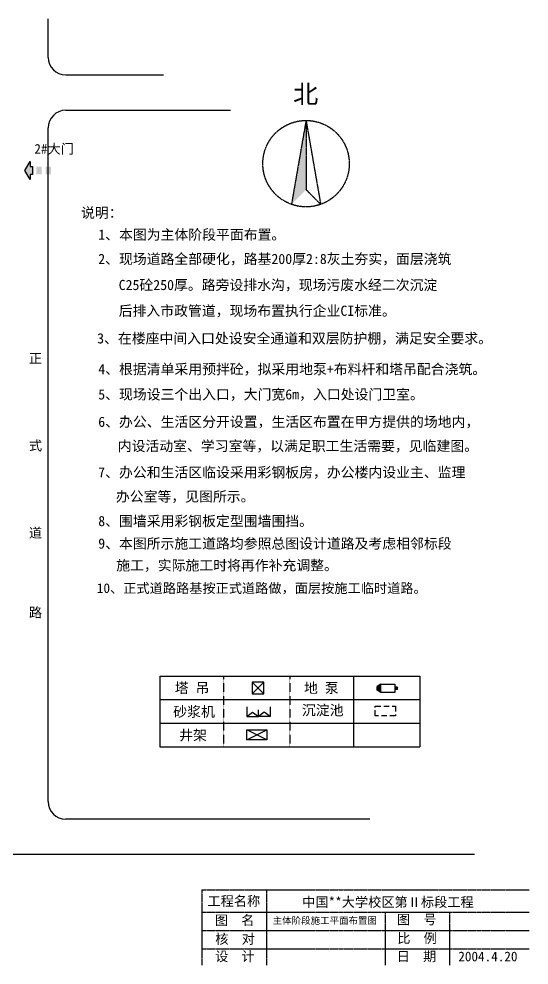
# Model space of a CAD drawing. Extents: x -583905 to 1065231, y 80891 to 497838.
# Drawn here: x 43294 to 130082, y 333181 to 494000 of the extents above; entities that cross this region are included whole.
import ezdxf

# ---------------------------------------------------------------- set-up
doc = ezdxf.new("R2010")
doc.units = 0
for name, pattern in [('CENTER', [50.8, 31.75, -6.35, 6.35, -6.35]), ('DASHED', [19.05, 12.7, -6.35]), ('DASHED2', [9.525, 6.35, -3.175])]:
    doc.linetypes.add(name, pattern=pattern)
doc.layers.get('0').update_dxf_attribs({"linetype": 'CONTINUOUS'})
for name, color, linetype in [('LUNKUO', 6, 'CONTINUOUS'), ('周边', 7, 'CONTINUOUS'), ('围墙', 7, 'CONTINUOUS'), ('堆场', 7, 'DASHED'), ('塔吊机械', 1, 'CONTINUOUS'), ('拟建', 7, 'CONTINUOUS'), ('机械', 1, 'CONTINUOUS'), ('柱', 1, 'CONTINUOUS'), ('标注', 7, 'CONTINUOUS'), ('道路', 8, 'CONTINUOUS')]:
    doc.layers.add(name, color=color, linetype=linetype)
doc.styles.add('文字', font='SimSun.ttf')

# ---------------------------------------------------------------- blocks, each defined once
blk = doc.blocks.new('A$C3C6C44F6')
at = {"layer": '周边'}
h = blk.add_hatch(color=256, dxfattribs=at)
h.paths.add_polyline_path([(1986, 828), (786, 828), (786, 0), (1986, 0)])
h.paths.add_polyline_path([(786, 2266), (786, 1438), (1986, 1438), (1986, 2266)])
h.paths.add_polyline_path([(1986, 2844), (1986, 3244), (2771, 3244), (1386, 4044), (0, 3244), (786, 3244), (786, 2844)])
at = {"layer": '周边', "linetype": 'CONTINUOUS'}
blk.add_lwpolyline([(1986, 3244), (1986, 2844), (786, 2844), (786, 3244), (0, 3244), (1386, 4044), (2771, 3244), (1986, 3244)], dxfattribs=at)
blk = doc.blocks.new('A$C466C0C2C')
at = {"layer": '机械'}
for p, q in [((0, 619), (250, 619)), ((0, 520), (250, 520)), ((83, 619), (83, 520)), ((100, 724), (422, 724)), ((100, 415), (422, 415)), ((250, 619), (250, 520)), ((422, 1139), (2397, 1139)), ((422, 0), (422, 1139)), ((2397, 0), (422, 0)), ((2397, 1139), (2937, 827)), ((2397, 1139), (2397, 0)), ((2397, 1139), (2397, 0)), ((2397, 0), (2937, 312)), ((2515, 1071), (2515, 68)), ((2617, 1012), (2617, 127)), ((2726, 949), (2726, 190)), ((2836, 885), (2836, 253)), ((2937, 827), (2937, 312))]:
    blk.add_line(p, q, dxfattribs=at)
for centre, start, end in [((100, 624), 90, 180), ((100, 515), 180, 270)]:
    blk.add_arc(centre, 100, start, end, dxfattribs=at)
blk = doc.blocks.new('A$C09D66538')
at = {"layer": '柱', "xscale": 1.5, "yscale": 1.5, "zscale": 1.5}
blk.add_blockref('A$C466C0C2C', (0, 0), dxfattribs=at)
blk = doc.blocks.new('A$C163C7220')
at = {"layer": 'LUNKUO', "ltscale": 2, "rotation": 359.999990026076}
blk.add_blockref('A$C09D66538', (0, 0), dxfattribs=at)

msp = doc.modelspace()

# ---------------------------------------------------------------- hatches: boundary and pattern name
at = {"linetype": 'CENTER'}
msp.add_hatch(color=256, dxfattribs=at).paths.add_polyline_path([(92140.2, 476745.8), (89656.9, 462483.2), (92140.2, 464989.6)])

# ---------------------------------------------------------------- linework, layer by layer
for p, q in [((92140.2, 476745.8), (89656.9, 462483.2)), ((92140.2, 476745.8), (92140.2, 464989.6)), ((92140.2, 476745.8), (94623.5, 462483.2)), ((94623.5, 462483.2), (92140.2, 464989.6)), ((74428, 345960.5), (130082.2, 345960.5)), ((74428, 345960.5), (74428, 333181.2)), ((85405, 345960.5), (85405, 333181.2)), ((74428, 342149.8), (130082.2, 342149.8)), ((105590.5, 342149.8), (105590.5, 333181.2)), ((116542.8, 342149.8), (116542.8, 333181.2)), ((74428, 339051.4), (130082.2, 339051.4)), ((74428, 335915.5), (130082.2, 335915.5))]:
    msp.add_line(p, q, dxfattribs=at)
msp.add_circle((92140.2, 469398.3), 7347.5, dxfattribs=at)
at = {"layer": '周边'}
for p, q in [((67285.7, 382301.4), (67285.7, 370301.4)), ((67285.7, 382301.4), (89389.4, 382301.4)), ((89389.4, 382301.4), (111493.1, 382301.4)), ((100226.6, 382301.4), (100226.6, 370301.4)), ((111493.1, 382301.4), (111493.1, 370301.4)), ((67285.7, 378301.4), (89389.4, 378301.4)), ((67285.7, 378301.4), (89389.4, 378301.4)), ((89389.4, 378301.4), (111493.1, 378301.4)), ((89389.4, 378301.4), (111493.1, 378301.4)), ((67285.7, 374301.4), (89389.4, 374301.4)), ((89389.4, 374301.4), (111493.1, 374301.4)), ((67285.7, 370301.4), (111493.1, 370301.4))]:
    msp.add_line(p, q, dxfattribs=at)
at = {"layer": '围墙', "color": 4, "linetype": 'DASHED2', "ltscale": 150}
msp.add_lwpolyline([(103924.9, 377210.7), (107337.7, 377210.7), (107337.7, 375530.4), (103924.9, 375530.4)], close=True, dxfattribs=at)
at = {"layer": '堆场'}
for p, q in [((78122.9, 382301.4), (78122.9, 370301.4)), ((89389.4, 382301.4), (89389.4, 370301.4))]:
    msp.add_line(p, q, dxfattribs=at)
at = {"layer": '塔吊机械'}
for p, q in [((82966.1, 379282.5), (84966.1, 381282.5)), ((84966.1, 379282.5), (82966.1, 381282.5))]:
    msp.add_line(p, q, dxfattribs=at)
at = {"layer": '塔吊机械', "ltscale": 100}
for p, q in [((82041.5, 377087.9), (82041.5, 375420.7)), ((84037.5, 375420.7), (84037.5, 376579.9)), ((86033.5, 377087.9), (86033.5, 375420.7)), ((82041.5, 375420.7), (83039.5, 376140.7)), ((82041.5, 375420.7), (84037.5, 375420.7)), ((83039.5, 376140.7), (84037.5, 375420.7)), ((85035.5, 376140.7), (84037.5, 375420.7)), ((86033.5, 375420.7), (84037.5, 375420.7)), ((86033.5, 375420.7), (85035.5, 376140.7))]:
    msp.add_line(p, q, dxfattribs=at)
at = {"layer": '塔吊机械', "color": 6, "ltscale": 100}
for p, q in [((82076.3, 371460.5), (85489.2, 373140.9)), ((85489.2, 371460.5), (82076.3, 373140.9))]:
    msp.add_line(p, q, dxfattribs=at)
at = {"layer": '塔吊机械'}
msp.add_lwpolyline([(82966.1, 381282.5), (82966.1, 379282.5), (84966.1, 379282.5), (84966.1, 381282.5)], close=True, dxfattribs=at)
at = {"layer": '塔吊机械', "color": 6}
msp.add_lwpolyline([(85489.2, 371460.5), (82076.3, 371460.5), (82076.3, 373140.9), (85489.2, 373140.9)], close=True, dxfattribs=at)
at = {"layer": '道路'}
for p, q in [((48280.4, 487470.7), (48280.4, 494000.2)), ((51280.4, 484470.7), (67871.1, 484470.7)), ((51280.4, 478470.7), (79279.4, 478470.7)), ((48280.4, 360957.7), (48280.4, 475470.7)), ((102986.8, 357957.7), (51280.4, 357957.7)), ((120803.7, 351957.7), (-102765.8, 351957.7))]:
    msp.add_line(p, q, dxfattribs=at)
for centre, start, end in [((51280.4, 487470.7), 180, 270), ((51280.4, 475470.7), 90, 180), ((51280.4, 360957.7), 180, 270)]:
    msp.add_arc(centre, 3000, start, end, dxfattribs=at)

# ---------------------------------------------------------------- block references
at = {"layer": '堆场', "ltscale": 2, "xscale": 1.099999999976735, "yscale": 1.100000000093132, "zscale": 1.1, "rotation": 89.99998949761392}
msp.add_blockref('A$C3C6C44F6', (48754.7, 466707), dxfattribs=at)
at = {"layer": '拟建', "xscale": 0.800000011920929, "yscale": 0.800000011920929, "zscale": 0.8, "rotation": 180}
msp.add_blockref('A$C163C7220', (107741, 380905.4), dxfattribs=at)

# ---------------------------------------------------------------- texts
at = {"linetype": 'CENTER', "style": '文字'}
for s, height, p in [('北', 3134.4, (89942.6, 479645)), ('2#大门', 1645.59, (45921.1, 471094.5)), ('正', 1645.6, (44999.3, 435485.1)), ('式', 1645.6, (44999.3, 420656.2)), ('道', 1645.6, (44999.3, 405827.3)), ('10、正式道路路基按正式道路做，面层按施工临时道路。', 1645.586, (56557.8, 396423.2)), ('路', 1645.6, (44999.3, 392287.9)), ('工程名称', 1645.59, (75370.8, 343253.4)), ('中国**大学校区第Ⅱ标段工程', 1645.586, (91481.4, 343075.1)), ('图  名', 1645.59, (76625.1, 339981)), ('主体阶段施工平面布置图', 1151.91, (86461.9, 340174.5)), ('图  号', 1645.59, (107618.1, 340100.9)), ('核  对', 1645.59, (76700.8, 336793.8)), ('比  例', 1645.59, (107658.5, 336924.1)), ('设  计', 1645.59, (76675.6, 333847.4)), ('日  期', 1645.59, (107558.9, 333842.6)), ('2004.4.20', 1645.59, (118038.2, 333823.4))]:
    msp.add_text(s, height=height, dxfattribs=at).set_placement(p)
at = {"layer": '标注', "ltscale": 500, "style": '文字'}
for s, height, p in [('说明：', 1728.19, (53869.4, 460199.8)), ('1、本图为主体阶段平面布置。', 1728.193, (56788.6, 456473.2)), ('2、现场道路全部硬化，路基200厚2:8灰土夯实，面层浇筑', 1728.193, (56788.6, 452340.3)), ('C25砼250厚。路旁设排水沟，现场污废水经二次沉淀', 1728.193, (60269.3, 447918.2)), ('后排入市政管道，现场布置执行企业CI标准。', 1728.193, (60269.3, 443533.1)), ('3、在楼座中间入口处设安全通道和双层防护棚，满足安全要求。', 1728.193, (56605.1, 438846.2)), ('4、根据清单采用预拌砼，拟采用地泵+布料杆和塔吊配合浇筑。', 1728.193, (56788.6, 433616.2)), ('5、现场设三个出入口，大门宽6m，入口处设门卫室。', 1728.193, (56788.6, 429321)), ('6、办公、生活区分开设置，生活区布置在甲方提供的场地内，', 1728.193, (56788.6, 424657.3)), ('内设活动室、学习室等，以满足职工生活需要，见临建图。', 1728.193, (60111, 420547.8)), ('7、办公和生活区临设采用彩钢板房，办公楼内设业主、监理', 1728.193, (56788.6, 416070.9)), ('办公室等，见图所示。', 1728.19, (59794.6, 411961.4)), ('8、围墙采用彩钢板定型围墙围挡。', 1728.193, (56788.6, 407791.7)), ('9、本图所示施工道路均参照总图设计道路及考虑相邻标段', 1728.193, (56788.6, 403971.3)), ('施工，实际施工时将再作补充调整。', 1728.193, (59847.9, 400261.6)), ('塔 吊', 1728.19, (69809.7, 379428.4)), ('地 泵', 1728.19, (91805, 379428.4))]:
    msp.add_text(s, height=height, dxfattribs=at).set_placement(p)
at = {"layer": '标注', "style": '文字'}
for s, p in [('砂浆机', (69534.8, 375380.8)), ('沉淀池', (91423.6, 375640.9)), ('井架', (70547, 371380.8))]:
    msp.add_text(s, height=1734.61, dxfattribs=at).set_placement(p)

doc.saveas('drawing.dxf')
